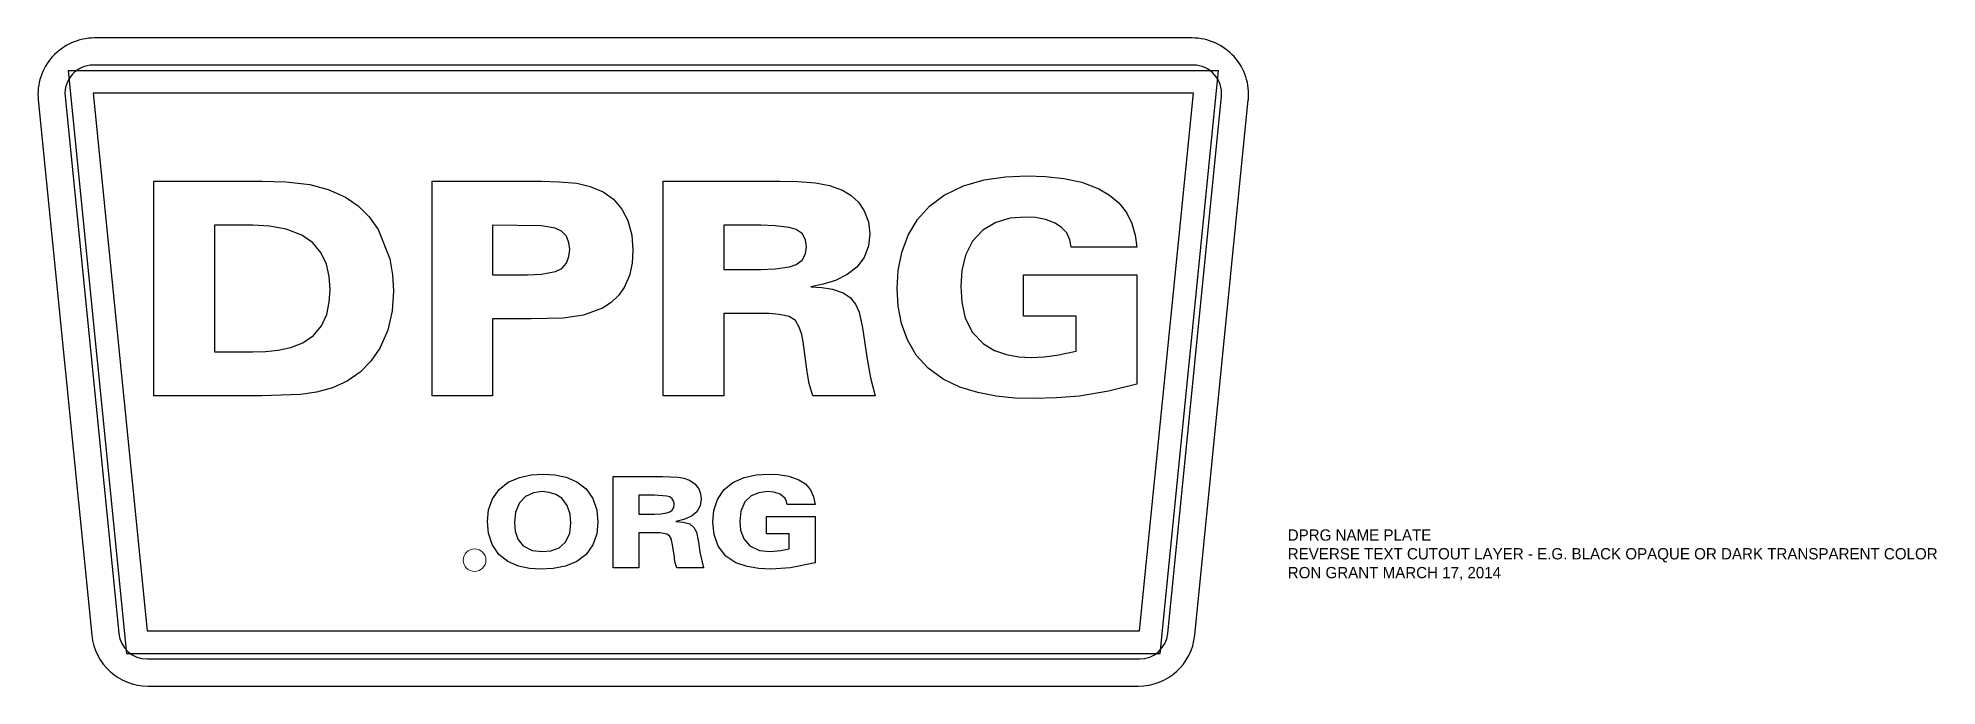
# Model space of a CAD drawing. Extents: x -0.2 to 16.6, y -0.2 to 5.5.
import ezdxf

# ---------------------------------------------------------------- set-up
doc = ezdxf.new("R2010")
doc.units = 0
doc.header["$MEASUREMENT"] = 0
for name, color, linetype in [('etch', 4, 'Continuous'), ('holes', 1, 'Continuous'), ('outline', 3, 'Continuous')]:
    doc.layers.add(name, color=color, linetype=linetype)

msp = doc.modelspace()

# ---------------------------------------------------------------- linework, layer by layer
at = {"linetype": 'Continuous'}
for p, q in [((10.049, 5.525), (0.336, 5.525)), ((-0.161, 4.976), (0.313, 0.236)), ((10.072, 0.236), (10.546, 4.976)), ((0.81, -0.215), (9.575, -0.215))]:
    msp.add_line(p, q, dxfattribs=at)
at = {"linetype": 'Continuous', "flags": 128}
msp.add_lwpolyline([(10.06, 5.285), (0.325, 5.285, 0.443716), (0.076, 5.01), (0.552, 0.25, 0.385314), (0.801, 0.025), (9.584, 0.025, 0.385314), (9.833, 0.25), (10.309, 5.01, 0.443716)], format="xyb", close=True, dxfattribs=at)
msp.add_lwpolyline([(10.06, 5.035), (0.325, 5.035), (0.801, 0.275), (9.584, 0.275)], close=True, dxfattribs=at)
at = {"linetype": 'Continuous'}
for centre, start, end in [((0.336, 5.025), 90, 185.7106), ((10.049, 5.025), 354.2894, 90), ((0.81, 0.285), 185.7106, 270), ((9.575, 0.285), 270, 354.2894)]:
    msp.add_arc(centre, 0.5, start, end, dxfattribs=at)
at = {"layer": 'etch', "linetype": 'Continuous', "flags": 128}
for points in [[(1.737, 2.745), (1.85, 2.749), (1.963, 2.761), (2.074, 2.785), (2.18, 2.826), (2.274, 2.89), (2.345, 2.976), (2.391, 3.077), (2.414, 3.186), (2.421, 3.298), (2.414, 3.412), (2.388, 3.523), (2.339, 3.626), (2.265, 3.713), (2.172, 3.778), (2.033, 3.832), (1.886, 3.858), (1.737, 3.866), (1.398, 3.866), (1.398, 2.745)], [(4.541, 3.651), (4.535, 3.712), (4.512, 3.77), (4.47, 3.814), (4.414, 3.84), (4.292, 3.861), (3.859, 3.866), (3.859, 3.427), (4.168, 3.427), (4.293, 3.432), (4.415, 3.456), (4.471, 3.484), (4.513, 3.53), (4.535, 3.589)], [(6.232, 3.476), (6.359, 3.48), (6.486, 3.498), (6.546, 3.519), (6.597, 3.557), (6.628, 3.612), (6.636, 3.676), (6.628, 3.738), (6.597, 3.793), (6.545, 3.829), (6.484, 3.847), (6.359, 3.862), (6.232, 3.866), (5.905, 3.866), (5.905, 3.476)], [(5.293, 1.309), (5.347, 1.311), (5.401, 1.319), (5.427, 1.327), (5.448, 1.344), (5.462, 1.367), (5.465, 1.394), (5.462, 1.421), (5.448, 1.444), (5.426, 1.46), (5.401, 1.467), (5.293, 1.475), (5.154, 1.475), (5.154, 1.309)]]:
    msp.add_lwpolyline(points, close=True, dxfattribs=at)
at = {"layer": 'etch', "linetype": 'Continuous'}
msp.add_lwpolyline([(4.551, 1.229), (4.544, 1.309), (4.52, 1.385), (4.473, 1.449), (4.42, 1.483), (4.36, 1.501), (4.297, 1.507), (4.22, 1.497), (4.15, 1.465), (4.097, 1.409), (4.062, 1.325), (4.052, 1.234), (4.059, 1.158), (4.083, 1.086), (4.13, 1.026), (4.21, 0.987), (4.3, 0.977), (4.375, 0.984), (4.447, 1.009), (4.504, 1.059), (4.541, 1.14)], close=True, dxfattribs=at)
at = {"layer": 'holes', "linetype": 'Continuous', "flags": 128}
for points in [[(2.557, 4.115), (2.67, 4.038), (2.768, 3.942), (2.847, 3.829), (2.95, 3.569), (2.974, 3.428), (2.982, 3.284), (2.97, 3.109), (2.931, 2.938), (2.861, 2.777), (2.783, 2.663), (2.686, 2.565), (2.573, 2.487), (2.441, 2.426), (2.302, 2.387), (2.158, 2.367), (1.817, 2.355), (0.862, 2.355), (0.862, 4.256), (1.817, 4.256), (2.03, 4.25), (2.242, 4.226), (2.405, 4.184)], [(3.859, 3.038), (3.859, 2.355), (3.323, 2.355), (3.323, 4.256), (4.291, 4.256), (4.447, 4.252), (4.603, 4.238), (4.723, 4.211), (4.836, 4.163), (4.929, 4.097), (5.003, 4.01), (5.056, 3.909), (5.091, 3.779), (5.101, 3.645), (5.094, 3.531), (5.069, 3.42), (5.023, 3.316), (4.972, 3.243), (4.907, 3.181), (4.832, 3.133), (4.663, 3.07), (4.484, 3.045), (4.201, 3.038)], [(6.645, 2.551), (6.643, 2.567), (6.606, 2.834), (6.594, 2.9), (6.573, 2.964), (6.538, 3.022), (6.482, 3.058), (6.395, 3.077), (6.305, 3.084), (6.215, 3.086), (5.905, 3.086), (5.905, 2.355), (5.369, 2.355), (5.369, 4.256), (6.403, 4.256), (6.56, 4.253), (6.717, 4.242), (6.839, 4.219), (6.955, 4.178), (7.032, 4.131), (7.098, 4.07), (7.148, 3.995), (7.185, 3.896), (7.196, 3.791), (7.185, 3.683), (7.147, 3.581), (7.081, 3.495), (6.996, 3.429), (6.894, 3.378), (6.785, 3.344), (6.674, 3.32), (6.771, 3.315), (6.868, 3.3), (6.96, 3.269), (7.023, 3.226), (7.071, 3.167), (7.102, 3.097), (7.131, 2.958), (7.152, 2.819), (7.173, 2.68), (7.204, 2.516), (7.245, 2.355), (6.692, 2.355), (6.66, 2.464)], [(8.556, 3.427), (9.56, 3.427), (9.56, 2.46), (9.308, 2.396), (9.052, 2.354), (8.848, 2.337), (8.644, 2.331), (8.479, 2.336), (8.314, 2.353), (8.152, 2.384), (7.994, 2.433), (7.845, 2.504), (7.712, 2.601), (7.608, 2.716), (7.529, 2.851), (7.476, 2.997), (7.449, 3.15), (7.44, 3.306), (7.449, 3.467), (7.479, 3.626), (7.535, 3.778), (7.618, 3.916), (7.726, 4.035), (7.856, 4.132), (8.027, 4.215), (8.21, 4.268), (8.398, 4.296), (8.589, 4.304), (8.751, 4.299), (8.913, 4.282), (9.072, 4.247), (9.224, 4.189), (9.317, 4.134), (9.399, 4.064), (9.467, 3.979), (9.516, 3.883), (9.546, 3.779), (9.56, 3.671), (8.98, 3.671), (8.968, 3.738), (8.939, 3.798), (8.892, 3.847), (8.836, 3.885), (8.752, 3.918), (8.664, 3.934), (8.573, 3.939), (8.44, 3.929), (8.312, 3.892), (8.197, 3.824), (8.106, 3.726), (8.043, 3.602), (8.01, 3.466), (8.001, 3.326), (8.01, 3.184), (8.042, 3.045), (8.105, 2.918), (8.203, 2.815), (8.3, 2.757), (8.405, 2.721), (8.516, 2.702), (8.628, 2.696), (8.74, 2.701), (8.851, 2.715), (9.024, 2.751), (9.024, 3.062), (8.556, 3.062)]]:
    msp.add_lwpolyline(points, close=True, dxfattribs=at)
at = {"layer": 'holes', "linetype": 'Continuous'}
for points in [[(4.79, 1.237), (4.78, 1.133), (4.747, 1.035), (4.687, 0.951), (4.604, 0.888), (4.503, 0.847), (4.396, 0.827), (4.287, 0.821), (4.186, 0.827), (4.087, 0.848), (3.995, 0.888), (3.915, 0.951), (3.856, 1.038), (3.823, 1.139), (3.813, 1.244), (3.823, 1.347), (3.857, 1.444), (3.917, 1.527), (3.998, 1.59), (4.096, 1.633), (4.201, 1.656), (4.309, 1.662), (4.411, 1.657), (4.511, 1.636), (4.605, 1.595), (4.686, 1.533), (4.747, 1.445), (4.78, 1.343)], [(5.154, 0.831), (4.925, 0.831), (4.925, 1.642), (5.366, 1.642), (5.5, 1.636), (5.552, 1.626), (5.601, 1.608), (5.649, 1.576), (5.684, 1.531), (5.699, 1.488), (5.704, 1.443), (5.695, 1.382), (5.666, 1.329), (5.619, 1.289), (5.552, 1.259), (5.481, 1.243), (5.544, 1.238), (5.603, 1.221), (5.641, 1.191), (5.664, 1.147), (5.681, 1.059), (5.694, 0.97), (5.725, 0.831), (5.489, 0.831), (5.475, 0.878), (5.469, 0.915), (5.468, 0.922), (5.468, 0.927), (5.452, 1.036), (5.438, 1.091), (5.423, 1.115), (5.4, 1.131), (5.343, 1.141), (5.286, 1.143), (5.154, 1.143)], [(6.483, 1), (6.483, 1.133), (6.284, 1.133), (6.284, 1.288), (6.712, 1.288), (6.712, 0.876), (6.495, 0.831), (6.321, 0.821), (6.216, 0.826), (6.112, 0.843), (6.012, 0.878), (5.924, 0.936), (5.856, 1.023), (5.819, 1.127), (5.808, 1.237), (5.817, 1.34), (5.848, 1.438), (5.906, 1.523), (5.985, 1.589), (6.084, 1.633), (6.19, 1.656), (6.298, 1.662), (6.39, 1.658), (6.481, 1.644), (6.568, 1.613), (6.627, 1.576), (6.672, 1.524), (6.7, 1.461), (6.712, 1.392), (6.465, 1.392), (6.46, 1.421), (6.447, 1.447), (6.403, 1.484), (6.349, 1.502), (6.291, 1.507), (6.216, 1.498), (6.146, 1.469), (6.092, 1.416), (6.057, 1.334), (6.047, 1.245), (6.054, 1.165), (6.081, 1.088), (6.134, 1.027), (6.22, 0.987), (6.315, 0.977), (6.41, 0.985)]]:
    msp.add_lwpolyline(points, close=True, dxfattribs=at)
at = {"layer": 'holes', "linetype": 'Continuous', "lineweight": 0}
msp.add_circle((3.7, 0.9), 0.1, dxfattribs=at)
at = {"layer": 'outline', "linetype": 'Continuous', "flags": 128}
msp.add_lwpolyline([(10.281, 5.235), (0.104, 5.235), (0.62, 0.075), (9.765, 0.075)], close=True, dxfattribs=at)

# ---------------------------------------------------------------- texts
at = {"linetype": 'Continuous', "lineweight": 0}
for s, p in [('DPRG NAME PLATE', (10.895, 1.073)), ('REVERSE TEXT CUTOUT LAYER - E.G. BLACK OPAQUE OR DARK TRANSPARENT COLOR', (10.895, 0.907)), ('RON GRANT MARCH 17, 2014', (10.895, 0.74))]:
    msp.add_text(s, height=0.1, dxfattribs=at).set_placement(p)

doc.saveas('drawing.dxf')
